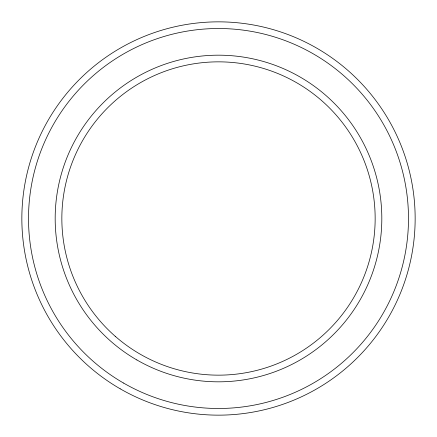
<?xml version="1.0" encoding="UTF-8"?>
<svg xmlns="http://www.w3.org/2000/svg" width="437" height="437" viewBox="0 0 437 437"><rect width="100%" height="100%" fill="white"/><g stroke="black" fill="none" stroke-linecap="round" stroke-linejoin="round"><path stroke-width="0.66" d="M120.175 388.804A196.65 196.65 0 0 0 415.15 218.5A196.65 196.65 0 0 0 120.175 48.196A196.65 196.65 0 0 0 120.175 388.804M115.21 336.277A156.654 156.654 0 0 0 372.144 249.063A156.654 156.654 0 0 0 168.147 70.16A156.654 156.654 0 0 0 115.21 336.277M123.507 383.031A189.986 189.986 0 0 0 408.486 218.5A189.986 189.986 0 0 0 123.507 53.969A189.986 189.986 0 0 0 123.507 383.031M136.841 359.941A163.318 163.318 0 0 0 381.818 218.5A163.318 163.318 0 0 0 136.841 77.059A163.318 163.318 0 0 0 136.841 359.941"/></g></svg>
